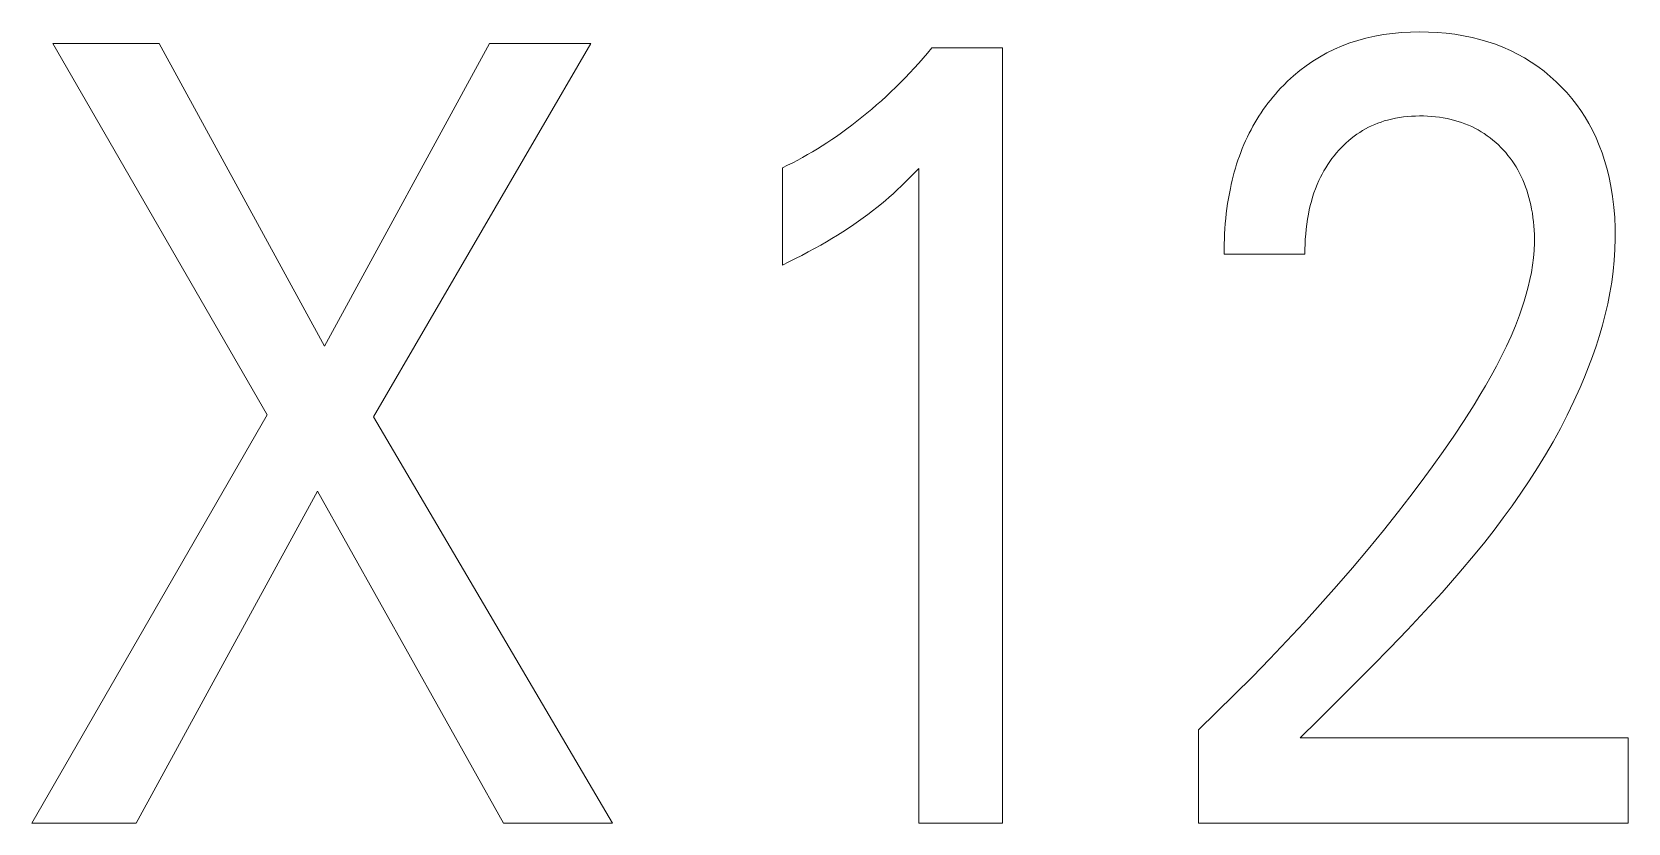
# Model space of a CAD drawing. Header units: millimetres. Extents: x 0 to 420, y 0 to 297.
# Drawn here: x 187.012 to 190.292, y 141.266 to 142.89 of the extents above; entities that cross this region are included whole.
import ezdxf

# ---------------------------------------------------------------- set-up
doc = ezdxf.new("R2010")
doc.units = ezdxf.units.MM
doc.layers.add('eProC - L2', color=41, linetype='Continuous', lineweight=20)

msp = doc.modelspace()

# ---------------------------------------------------------------- linework, layer by layer
at = {"layer": 'eProC - L2', "linetype": 'Continuous'}
for p, q in [((187.4959, 142.1044), (187.055, 142.8664)), ((187.055, 142.8664), (187.2736, 142.8664)), ((187.2736, 142.8664), (187.6138, 142.245)), ((187.6138, 142.245), (187.9522, 142.8664)), ((188.1608, 142.8664), (187.7145, 142.0999)), ((187.9522, 142.8664), (188.1608, 142.8664)), ((188.8612, 142.8574), (189.0063, 142.8574)), ((189.0063, 142.8574), (189.0063, 141.2664)), ((188.5545, 142.4117), (188.5545, 142.6113)), ((188.8349, 141.2664), (188.8349, 142.6102)), ((189.6278, 142.4344), (189.4618, 142.4344)), ((187.0124, 141.2664), (187.4959, 142.1044)), ((187.7145, 142.0999), (188.2053, 141.2664)), ((187.5993, 141.9479), (187.2265, 141.2664)), ((187.9812, 141.2664), (187.5993, 141.9479)), ((189.4091, 141.2664), (189.4091, 141.4581)), ((189.6178, 141.4411), (190.2918, 141.4411)), ((190.2918, 141.4411), (190.2918, 141.2664)), ((187.2265, 141.2664), (187.0124, 141.2664)), ((188.2053, 141.2664), (187.9812, 141.2664)), ((189.0063, 141.2664), (188.8349, 141.2664)), ((190.2918, 141.2664), (189.4091, 141.2664))]:
    msp.add_line(p, q, dxfattribs=at)
for points in [[(189.6178, 141.4411), (189.6548, 141.4778), (189.6919, 141.5146), (189.729, 141.5514), (189.7659, 141.5883), (189.8025, 141.6256), (189.8387, 141.6632), (189.8745, 141.7012), (189.9096, 141.7398), (189.944, 141.7791), (189.9776, 141.819), (189.9972, 141.8433), (190.0164, 141.8678), (190.0352, 141.8927), (190.0536, 141.9178), (190.0715, 141.9433), (190.0889, 141.9692), (190.1057, 141.9954), (190.122, 142.022), (190.1377, 142.049), (190.1527, 142.0763), (190.167, 142.104), (190.1806, 142.1322), (190.1935, 142.1607), (190.2023, 142.1816), (190.2107, 142.2026), (190.2186, 142.2239), (190.226, 142.2453), (190.2328, 142.2669), (190.2391, 142.2886), (190.2448, 142.3105), (190.2499, 142.3325), (190.2543, 142.3545), (190.2581, 142.3767), (190.2611, 142.399), (190.2633, 142.4213), (190.2648, 142.4437), (190.2655, 142.4662), (190.2653, 142.4877), (190.2644, 142.5093), (190.2626, 142.5308), (190.2599, 142.5522), (190.2564, 142.5735), (190.252, 142.5947), (190.248, 142.6106), (190.2434, 142.6265), (190.2383, 142.6421), (190.2325, 142.6575), (190.2262, 142.6727), (190.2192, 142.6875), (190.2115, 142.702), (190.2035, 142.7155), (190.1949, 142.7287), (190.1858, 142.7414), (190.1761, 142.7538), (190.1659, 142.7657), (190.1551, 142.7772), (190.1439, 142.7882), (190.1318, 142.7991), (190.1193, 142.8095), (190.1063, 142.8193), (190.0928, 142.8284), (190.079, 142.837), (190.0648, 142.8449), (190.0499, 142.8523), (190.0347, 142.859), (190.0192, 142.8649), (190.0035, 142.8703), (189.9875, 142.8749), (189.9714, 142.8789), (189.9537, 142.8825), (189.9358, 142.8854), (189.9179, 142.8876), (189.8998, 142.8891), (189.8817, 142.89), (189.8636, 142.8903), (189.845, 142.8899), (189.8265, 142.8889), (189.808, 142.8872), (189.7896, 142.8847), (189.7714, 142.8815), (189.7533, 142.8774), (189.7367, 142.8729), (189.7203, 142.8676), (189.7043, 142.8615), (189.6885, 142.8547), (189.673, 142.8472), (189.658, 142.8388), (189.644, 142.8302), (189.6304, 142.8208), (189.6172, 142.8109), (189.6046, 142.8003), (189.5924, 142.7892)], [(188.8612, 142.8574), (188.8524, 142.8469), (188.8435, 142.8365), (188.8345, 142.8262), (188.8253, 142.8161), (188.816, 142.8061), (188.8065, 142.7962), (188.797, 142.7864), (188.7872, 142.7768), (188.7774, 142.7673), (188.7674, 142.758), (188.7577, 142.7491), (188.7479, 142.7404), (188.738, 142.7318), (188.7279, 142.7234), (188.7178, 142.7151), (188.7075, 142.707), (188.6971, 142.699), (188.6866, 142.6912), (188.676, 142.6835), (188.6652, 142.6759), (188.6556, 142.6694), (188.6458, 142.6629), (188.636, 142.6566), (188.6261, 142.6505), (188.6161, 142.6444), (188.6061, 142.6386), (188.5959, 142.6328), (188.5857, 142.6272), (188.5754, 142.6218), (188.565, 142.6165), (188.5545, 142.6113)], [(189.5924, 142.7892), (189.585, 142.782), (189.5779, 142.7746), (189.5724, 142.7687), (189.5671, 142.7626), (189.5619, 142.7565), (189.5568, 142.7502), (189.5518, 142.7439), (189.547, 142.7374), (189.5423, 142.7308), (189.5378, 142.7242), (189.5333, 142.7174), (189.5291, 142.7106), (189.5249, 142.7036), (189.5209, 142.6966), (189.5171, 142.6895), (189.5134, 142.6824), (189.5096, 142.6747), (189.506, 142.6669), (189.5025, 142.659), (189.4992, 142.6511), (189.4961, 142.6431), (189.4931, 142.6351), (189.4903, 142.627), (189.4876, 142.6188), (189.4851, 142.6106), (189.4828, 142.6023), (189.4805, 142.594), (189.4784, 142.5857), (189.4765, 142.5774), (189.4747, 142.569), (189.4726, 142.5587), (189.4708, 142.5485), (189.4691, 142.5382), (189.4676, 142.5279), (189.4663, 142.5175), (189.4652, 142.5072), (189.4643, 142.4968), (189.4635, 142.4864), (189.4628, 142.476), (189.4623, 142.4656), (189.462, 142.4552), (189.4618, 142.4448), (189.4618, 142.4344)], [(189.6278, 142.4344), (189.6279, 142.4446), (189.6282, 142.4549), (189.6287, 142.4651), (189.6294, 142.4753), (189.6304, 142.4855), (189.6317, 142.4957), (189.6332, 142.5058), (189.635, 142.5159), (189.6368, 142.5248), (189.6388, 142.5337), (189.6411, 142.5425), (189.6437, 142.5512), (189.6465, 142.5598), (189.6496, 142.5683), (189.6529, 142.5768), (189.6566, 142.5851), (189.6598, 142.5919), (189.6632, 142.5985), (189.6669, 142.6051), (189.6707, 142.6115), (189.6747, 142.6179), (189.6789, 142.6241), (189.6833, 142.6302), (189.6879, 142.6361), (189.6926, 142.6419), (189.6973, 142.6473), (189.7022, 142.6525), (189.7072, 142.6575), (189.7123, 142.6624), (189.7177, 142.6671), (189.7231, 142.6717), (189.7288, 142.676), (189.7345, 142.6802), (189.7405, 142.6841), (189.7464, 142.6878), (189.7524, 142.6912), (189.7586, 142.6945), (189.7648, 142.6975), (189.7712, 142.7003), (189.7776, 142.7029), (189.7842, 142.7053), (189.7908, 142.7075), (189.7975, 142.7095), (189.8056, 142.7115), (189.8137, 142.7132), (189.822, 142.7147), (189.8302, 142.7159), (189.8385, 142.7167), (189.8469, 142.7174), (189.8553, 142.7177), (189.8636, 142.7179), (189.8718, 142.7178), (189.8799, 142.7175), (189.888, 142.717), (189.8961, 142.7162), (189.9042, 142.7152), (189.9122, 142.714), (189.9202, 142.7125), (189.9281, 142.7107), (189.9354, 142.7088), (189.9426, 142.7067), (189.9497, 142.7044), (189.9567, 142.7018), (189.9636, 142.699), (189.9705, 142.696), (189.9772, 142.6927), (189.9838, 142.6892), (189.9901, 142.6854), (189.9964, 142.6815), (190.0025, 142.6773), (190.0084, 142.6729), (190.0142, 142.6683), (190.0198, 142.6634), (190.0253, 142.6584), (190.0305, 142.6533), (190.0355, 142.648), (190.0404, 142.6426), (190.045, 142.637), (190.0495, 142.6313), (190.0538, 142.6254), (190.0579, 142.6194), (190.0617, 142.6133), (190.0654, 142.6071), (190.0688, 142.6007), (190.0723, 142.5938), (190.0755, 142.5868), (190.0785, 142.5797), (190.0812, 142.5725), (190.0837, 142.5652), (190.086, 142.5578), (190.0882, 142.5504), (190.0901, 142.5429), (190.0918, 142.5353), (190.0936, 142.5267), (190.0951, 142.5181), (190.0964, 142.5094), (190.0975, 142.5007), (190.0984, 142.492), (190.099, 142.4833), (190.0994, 142.4746), (190.0995, 142.4658), (190.0995, 142.4571)], [(188.5545, 142.4117), (188.5678, 142.4183), (188.581, 142.425), (188.5942, 142.4317), (188.6072, 142.4387), (188.6202, 142.4457), (188.6332, 142.4529), (188.6447, 142.4595), (188.6561, 142.4663), (188.6675, 142.4732), (188.6787, 142.4803), (188.6899, 142.4875), (188.7009, 142.4949), (188.7106, 142.5016), (188.7203, 142.5085), (188.7298, 142.5156), (188.7392, 142.5228), (188.7486, 142.5301), (188.7577, 142.5376), (188.7658, 142.5444), (188.7738, 142.5513), (188.7816, 142.5583), (188.7903, 142.5662), (188.7989, 142.5743), (188.8073, 142.5824), (188.8212, 142.5962), (188.8349, 142.6102)], [(190.0995, 142.4571), (190.0988, 142.4419), (190.0976, 142.4268), (190.0956, 142.4118), (190.0932, 142.3968), (190.0902, 142.3818), (190.0866, 142.367), (190.0827, 142.3522), (190.0783, 142.3376), (190.0735, 142.3231), (190.0684, 142.3087), (190.0602, 142.2872), (190.0513, 142.266), (190.0418, 142.2452), (190.0317, 142.2246), (190.0212, 142.2042), (190.0103, 142.1841), (189.9989, 142.1642), (189.9873, 142.1445), (189.9753, 142.125), (189.9547, 142.0926), (189.9335, 142.0606), (189.9118, 142.029), (189.8895, 141.9978), (189.8668, 141.9669), (189.8436, 141.9363), (189.8201, 141.906), (189.7891, 141.8671), (189.7575, 141.8286), (189.7255, 141.7906), (189.693, 141.7529), (189.6594, 141.715), (189.6254, 141.6774), (189.5909, 141.6403), (189.556, 141.6036), (189.5199, 141.5666), (189.4834, 141.53), (189.4465, 141.4938), (189.4091, 141.4581)]]:
    msp.add_lwpolyline(points, dxfattribs=at)

doc.saveas('drawing.dxf')
